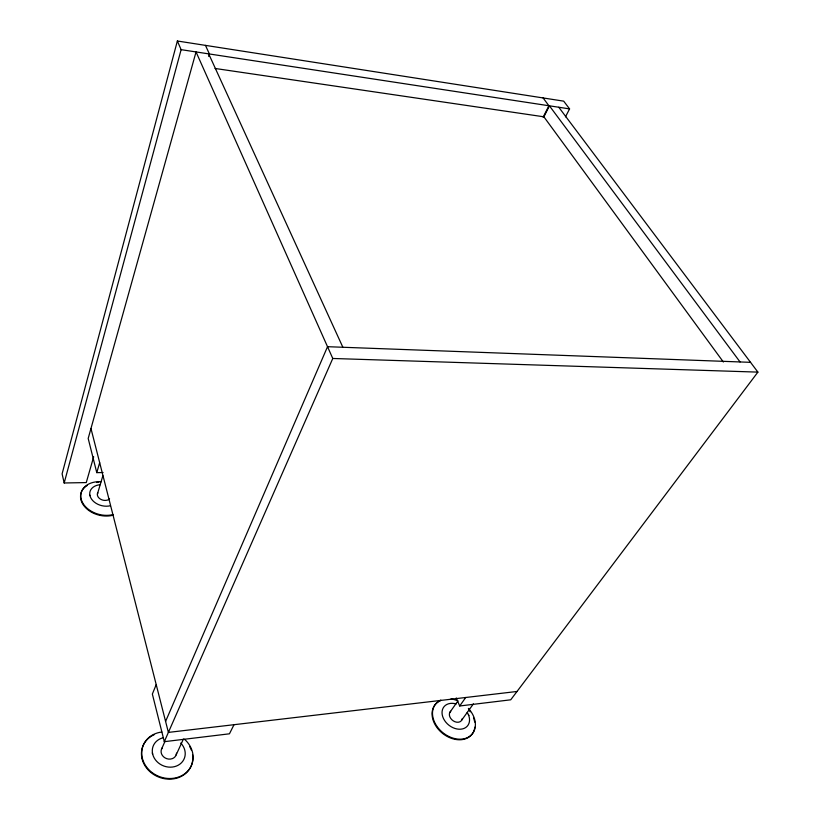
<?xml version="1.0" encoding="UTF-8"?>
<svg xmlns="http://www.w3.org/2000/svg" width="820" height="820" viewBox="0 0 820 820"><rect width="100%" height="100%" fill="white"/><g stroke="black" fill="none" stroke-linecap="round" stroke-linejoin="round"><path stroke-width="1.23" d="M565.462 116.86L569.582 108.896L563.688 101.147L177.366 41L62.105 473.857L64.185 482.98L86.264 482.58L93.675 456.791M64.185 482.98L181.117 49.661L177.366 41M80.893 499.554L81.098 498.847M208.69 56.426L209.397 53.976L205.461 45.377M103.074 472.545L96.77 472.638L99.681 462.705M97.406 494.06L102.879 475.754M156.21 684.608L152.356 694.058L164.308 741.68L229.446 733.808L234.007 724.706M142.034 758.695L142.311 758.039M165.589 721.415L327.529 346.696L750.536 362.337M164.308 741.68L332.776 358.473L196.041 51.937L88.191 438.464L96.77 472.638M161.478 749.285L165.004 741.28M176.156 754.902L183.434 739.005M543.137 117.188L548.908 105.749L543.096 97.939M543.67 117.25L549.431 105.831L740.05 361.948M449.883 712.313L457.99 700.813M456.248 697.943L459.702 705.979L465.719 697.502M461.762 720.032L473.406 703.878M558.779 107.256L757.895 372.116L510.727 699.808L459.702 705.979M517.01 691.475L168.387 732.403L90.969 428.501M332.776 358.473L757.895 372.116M215.055 68.46L543.885 116.809L723.373 362.01M181.117 49.661L569.582 108.896M468.374 714.599L468.896 715.511M208.7 53.864L342.862 347.26M89.636 494.89L89.964 495.68M152.253 753.047L152.674 754.113M176.525 753.149A7.862 6.857 21.8 0 1 172.313 758.643L170.396 759.084A7.862 6.857 21.8 0 1 162.411 755.497A7.862 6.857 21.8 0 1 162.37 747.717M184.5 739.25A26.117 22.857 21.8 0 1 182.665 775.156A26.117 22.857 21.8 0 1 144.023 762.846A26.117 22.857 21.8 0 1 161.858 732.024M192.567 754.769A26.107 22.857 21.8 0 1 173.912 778.805A26.107 22.857 21.8 0 1 143.449 762.866A26.107 22.857 21.8 0 1 154.18 734.689M189.666 746.579A26.107 22.857 21.8 0 1 191.296 750.003M180.738 743.033A16.759 14.637 21.8 0 1 178.35 765.142A16.759 14.637 21.8 0 1 154.191 757.957A16.759 14.637 21.8 0 1 163.067 737.785M462.203 718.679A7.114 5.289 39 0 1 459.712 721.877L458.247 722.235A7.114 5.289 39 0 1 450.662 718.33A7.114 5.289 39 0 1 450.744 711.237M468.374 708.388A23.647 17.63 39.1 0 1 468.948 736.811A23.647 17.63 39.1 0 1 437.757 727.432A23.647 17.63 39.1 0 1 440.832 700.106M450.949 698.927A23.647 17.63 39.1 0 1 456.473 700.331M474.841 727.176A23.636 17.63 39.1 0 1 443.087 733.787A23.636 17.63 39.1 0 1 440.412 700.721M468.743 709.905A23.636 17.63 39.1 0 1 470.219 711.791M473.529 717.869A23.636 17.63 39.1 0 1 474.688 722.082M467.226 712.406A15.17 11.275 39 0 1 460.932 729.175A15.17 11.275 39 0 1 442.246 714.855A15.17 11.275 39 0 1 456.197 703.96M109.562 498.898A6.816 4.92 14.6 0 1 106.887 500.231L105.216 500.425A6.816 4.92 14.6 0 1 98.902 497.914A6.816 4.92 14.6 0 1 97.805 492.84M113.027 514.581A22.663 16.39 14.5 0 1 81.549 500.384A22.663 16.39 14.5 0 1 101.29 481.688M112.811 515.278A22.642 16.39 14.5 0 1 84.614 506.627A22.642 16.39 14.5 0 1 87.371 485.358M96.555 482.478A22.642 16.39 14.5 0 1 98.8 482.344M110.392 505.735A14.534 10.486 14.6 0 1 90.671 497.627A14.534 10.486 14.6 0 1 100.183 484.702"/></g></svg>
